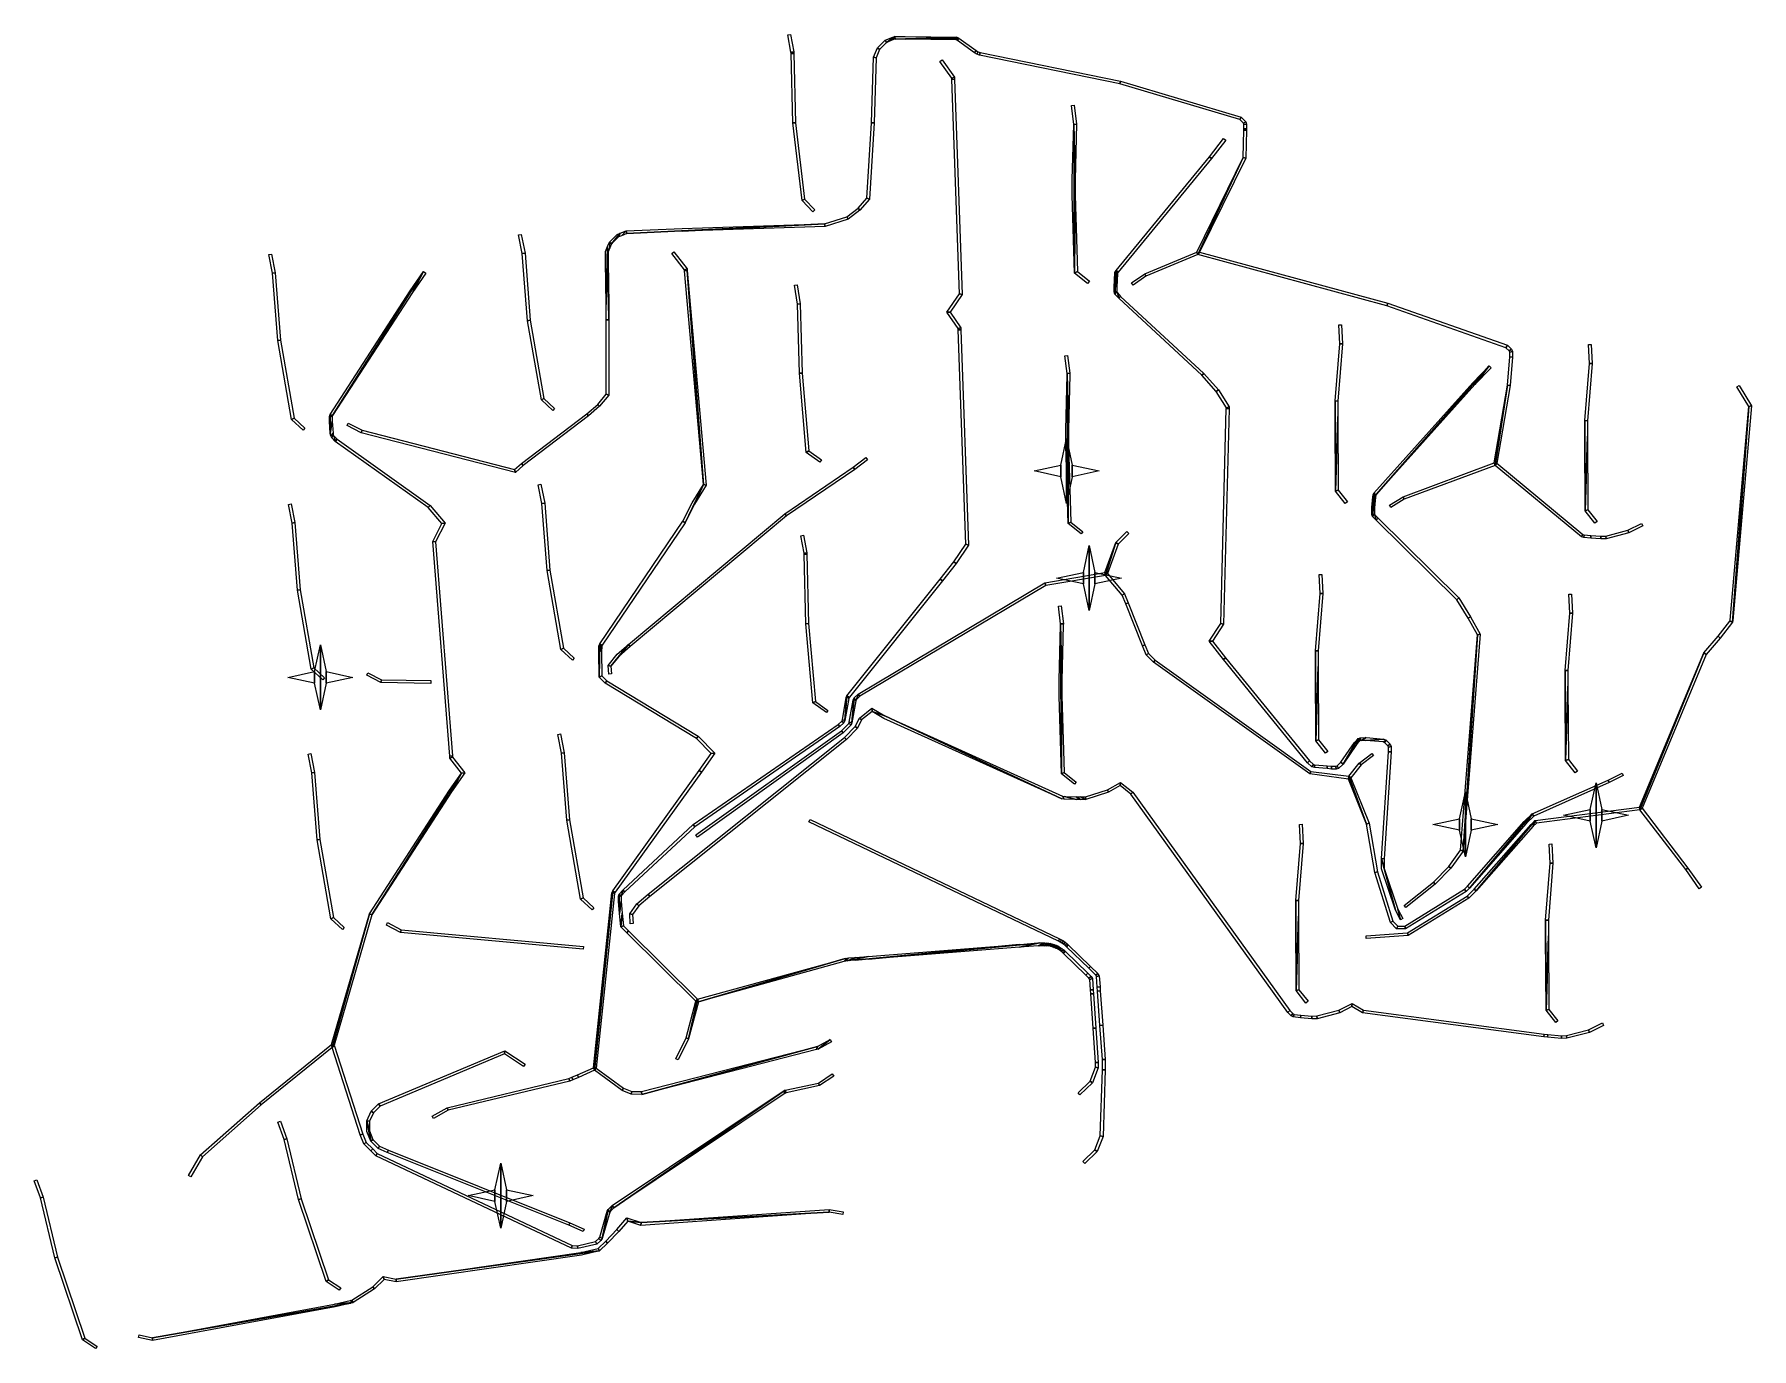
# Model space of a CAD drawing. Extents: x -6.6 to 4.1, y -1.5 to 2.4.
# Drawn here: x -0.94 to 4.053, y -1.503 to 2.318 of the extents above; entities that cross this region are included whole.
import ezdxf

# ---------------------------------------------------------------- set-up
doc = ezdxf.new("R2010")
doc.units = 0
doc.layers.add('_0', color=7, linetype='Continuous')

msp = doc.modelspace()

# ---------------------------------------------------------------- linework, layer by layer
at = {"layer": '_0'}
for points in [[(1.2594, 2.2657, 0), (1.2503, 2.3163, 0), (1.258, 2.3177, 0), (1.2673, 2.2665, 0)], [(1.5375, 2.294, 0), (1.5172, 2.2737, 0), (1.5106, 2.2782, 0), (1.533, 2.3006, 0)], [(1.5375, 2.294, 0), (1.533, 2.3006, 0), (1.5553, 2.3099, 0), (1.5616, 2.3117, 0)], [(1.5579, 2.3024, 0), (1.5375, 2.294, 0), (1.5616, 2.3117, 0), (1.5579, 2.3024, 0)], [(1.5627, 2.3038, 0), (1.5579, 2.3024, 0), (1.5616, 2.3117, 0), (1.5627, 2.3038, 0)], [(1.5627, 2.3038, 0), (1.5616, 2.3117, 0), (1.5913, 2.3117, 0), (1.7413, 2.3096, 0)], [(1.5912, 2.3038, 0), (1.5627, 2.3038, 0), (1.7413, 2.3096, 0), (1.7476, 2.3067, 0)], [(1.7395, 2.3017, 0), (1.5912, 2.3038, 0), (1.7476, 2.3067, 0), (1.7395, 2.3017, 0)], [(1.7436, 2.2999, 0), (1.7395, 2.3017, 0), (1.7476, 2.3067, 0), (1.7436, 2.2999, 0)], [(1.7934, 2.2636, 0), (1.7436, 2.2999, 0), (1.7476, 2.3067, 0), (1.7977, 2.2703, 0)], [(1.2595, 2.262, 0), (1.2594, 2.2657, 0), (1.2673, 2.2665, 0), (1.2674, 2.2622, 0)], [(1.2648, 2.0603, 0), (1.2595, 2.262, 0), (1.2674, 2.2622, 0), (1.2727, 2.0609, 0)], [(1.5071, 2.2499, 0), (1.501, 2.0604, 0), (1.4932, 2.0608, 0), (1.4993, 2.2516, 0)], [(1.5172, 2.2737, 0), (1.5071, 2.2499, 0), (1.4993, 2.2516, 0), (1.5106, 2.2782, 0)], [(1.8001, 2.2599, 0), (1.7934, 2.2636, 0), (1.7977, 2.2703, 0), (1.8033, 2.2671, 0)], [(1.8077, 2.2575, 0), (1.8001, 2.2599, 0), (1.8033, 2.2671, 0), (1.8096, 2.2652, 0)], [(2.2159, 2.1735, 0), (1.8077, 2.2575, 0), (1.8096, 2.2652, 0), (2.2178, 2.1812, 0)], [(1.7267, 2.1904, 0), (1.6924, 2.2391, 0), (1.6989, 2.2436, 0), (1.7345, 2.193, 0)], [(1.7268, 2.1869, 0), (1.7267, 2.1904, 0), (1.7345, 2.193, 0), (1.7346, 2.1871, 0)], [(1.749, 1.5635, 0), (1.7268, 2.1869, 0), (1.7346, 2.1871, 0), (1.7569, 1.5612, 0)], [(2.5646, 2.0701, 0), (2.2159, 2.1735, 0), (2.2178, 2.1812, 0), (2.5687, 2.0771, 0)], [(2.0815, 2.0561, 0), (2.0751, 2.1112, 0), (2.083, 2.1121, 0), (2.0894, 2.0565, 0)], [(1.2915, 1.8346, 0), (1.2648, 2.0603, 0), (1.2727, 2.0609, 0), (1.299, 1.8382, 0)], [(1.501, 2.0604, 0), (1.4879, 1.8381, 0), (1.4802, 1.8413, 0), (1.4932, 2.0608, 0)], [(2.0842, 1.6239, 0), (2.0773, 1.8503, 0), (2.0773, 1.8959, 0), (2.0815, 2.0561, 0)], [(2.0815, 2.0561, 0), (2.0894, 2.0565, 0), (2.0852, 1.8958, 0), (2.0815, 2.0561, 0)], [(2.0842, 1.6239, 0), (2.0815, 2.0561, 0), (2.0852, 1.8958, 0), (2.0852, 1.8504, 0)], [(2.575, 2.0596, 0), (2.5646, 2.0701, 0), (2.5687, 2.0771, 0), (2.582, 2.0638, 0)], [(2.5762, 2.0556, 0), (2.575, 2.0596, 0), (2.582, 2.0638, 0), (2.5841, 2.0568, 0)], [(2.5762, 2.0432, 0), (2.5762, 2.0556, 0), (2.5841, 2.0568, 0), (2.5841, 2.0431, 0)], [(2.4763, 1.962, 0), (2.5173, 2.0151, 0), (2.5236, 2.0103, 0), (2.4825, 1.9571, 0)], [(2.5737, 1.9596, 0), (2.5761, 2.0394, 0), (2.584, 2.0391, 0), (2.5815, 1.9577, 0)], [(2.5761, 2.0394, 0), (2.5762, 2.0432, 0), (2.5841, 2.0431, 0), (2.584, 2.0391, 0)], [(2.2044, 1.631, 0), (2.4763, 1.962, 0), (2.4825, 1.9571, 0), (2.211, 1.6266, 0)], [(2.4421, 1.6775, 0), (2.439, 1.6847, 0), (2.5737, 1.9596, 0), (2.4421, 1.6775, 0)], [(2.4421, 1.6775, 0), (2.5737, 1.9596, 0), (2.5815, 1.9577, 0), (2.4475, 1.6842, 0)], [(2.0842, 1.6239, 0), (2.0852, 1.8504, 0), (2.092, 1.6278, 0), (2.0842, 1.6239, 0)], [(1.3288, 1.8074, 0), (1.3231, 1.8019, 0), (1.2915, 1.8346, 0), (1.299, 1.8382, 0)], [(1.4597, 1.8069, 0), (1.4255, 1.7805, 0), (1.4218, 1.7876, 0), (1.4544, 1.8127, 0)], [(1.4879, 1.8381, 0), (1.4597, 1.8069, 0), (1.4544, 1.8127, 0), (1.4802, 1.8413, 0)], [(0.7821, 1.739, 0), (0.7804, 1.7468, 0), (0.9429, 1.7531, 0), (1.3571, 1.767, 0)], [(0.9432, 1.7452, 0), (0.7821, 1.739, 0), (1.3571, 1.767, 0), (0.9432, 1.7452, 0)], [(1.3584, 1.7591, 0), (0.9432, 1.7452, 0), (1.3571, 1.767, 0), (1.3584, 1.7591, 0)], [(1.4255, 1.7805, 0), (1.3584, 1.7591, 0), (1.3571, 1.767, 0), (1.4218, 1.7876, 0)], [(0.4783, 1.6802, 0), (0.4673, 1.7344, 0), (0.475, 1.736, 0), (0.4862, 1.6813, 0)], [(0.7221, 1.5324, 0), (0.7198, 1.6563, 0), (0.72, 1.6866, 0), (0.7258, 1.7005, 0)], [(0.7299, 1.4874, 0), (0.7221, 1.4874, 0), (0.7221, 1.5324, 0), (0.7258, 1.7005, 0)], [(0.7331, 1.6975, 0), (0.7279, 1.685, 0), (0.7258, 1.7005, 0), (0.7313, 1.7133, 0)], [(0.7279, 1.685, 0), (0.7277, 1.6563, 0), (0.7258, 1.7005, 0), (0.7279, 1.685, 0)], [(0.7277, 1.6563, 0), (0.7299, 1.5324, 0), (0.7299, 1.4874, 0), (0.7258, 1.7005, 0)], [(0.7379, 1.7088, 0), (0.7313, 1.7133, 0), (0.7537, 1.7357, 0), (0.7632, 1.7396, 0)], [(0.7379, 1.7088, 0), (0.7331, 1.6975, 0), (0.7313, 1.7133, 0), (0.7379, 1.7088, 0)], [(0.7582, 1.729, 0), (0.7379, 1.7088, 0), (0.7632, 1.7396, 0), (0.7582, 1.729, 0)], [(0.7662, 1.7324, 0), (0.7582, 1.729, 0), (0.7632, 1.7396, 0), (0.7804, 1.7468, 0)], [(0.7821, 1.739, 0), (0.7662, 1.7324, 0), (0.7804, 1.7468, 0), (0.7821, 1.739, 0)], [(-0.2477, 1.6231, 0), (-0.2588, 1.6773, 0), (-0.2511, 1.6788, 0), (-0.2399, 1.6242, 0)], [(0.4937, 1.4853, 0), (0.4783, 1.6802, 0), (0.4862, 1.6813, 0), (0.5015, 1.4863, 0)], [(0.9495, 1.6334, 0), (0.9128, 1.6803, 0), (0.919, 1.6851, 0), (0.9571, 1.6364, 0)], [(2.4421, 1.6775, 0), (2.2916, 1.615, 0), (2.2878, 1.6219, 0), (2.439, 1.6847, 0)], [(2.9922, 1.5289, 0), (2.4421, 1.6775, 0), (2.4475, 1.6842, 0), (2.9946, 1.5364, 0)], [(-0.2324, 1.4281, 0), (-0.2477, 1.6231, 0), (-0.2399, 1.6242, 0), (-0.2246, 1.4291, 0)], [(0.1912, 1.6279, 0), (-0.0733, 1.2097, 0), (-0.0806, 1.2129, 0), (0.152, 1.5721, 0)], [(0.1912, 1.6279, 0), (0.1586, 1.5677, 0), (-0.0733, 1.2097, 0), (0.1912, 1.6279, 0)], [(0.1912, 1.6279, 0), (0.1977, 1.6234, 0), (0.1586, 1.5677, 0), (0.1912, 1.6279, 0)], [(0.9497, 1.63, 0), (0.9495, 1.6334, 0), (0.9571, 1.6364, 0), (0.9576, 1.6307, 0)], [(1.0046, 1.0086), (0.9497, 1.63, 0), (0.9576, 1.6307, 0), (1.0046, 1.0086)], [(1.0046, 1.0086), (0.9576, 1.6307, 0), (1.0127, 1.0067), (1.0046, 1.0086)], [(2.1269, 1.5997, 0), (2.1219, 1.5936, 0), (2.0842, 1.6239, 0), (2.092, 1.6278, 0)], [(2.2014, 1.562, 0), (2.1993, 1.5689, 0), (2.1993, 1.5826, 0), (2.2011, 1.6249, 0)], [(2.2014, 1.562, 0), (2.2011, 1.6249, 0), (2.2044, 1.631, 0), (2.2014, 1.562, 0)], [(2.2014, 1.562, 0), (2.2044, 1.631, 0), (2.2072, 1.5825, 0), (2.2072, 1.5701, 0)], [(2.2044, 1.631, 0), (2.2089, 1.6227, 0), (2.2072, 1.5825, 0), (2.2044, 1.631, 0)], [(2.2044, 1.631, 0), (2.211, 1.6266, 0), (2.2089, 1.6227, 0), (2.2044, 1.631, 0)], [(2.2916, 1.615, 0), (2.2541, 1.589, 0), (2.2496, 1.5955, 0), (2.2878, 1.6219, 0)], [(1.2786, 1.5337, 0), (1.2694, 1.5883, 0), (1.2771, 1.5896, 0), (1.2865, 1.5344, 0)], [(1.7122, 1.51, 0), (1.749, 1.5635, 0), (1.7569, 1.5612, 0), (1.7218, 1.5101, 0)], [(2.2123, 1.5504, 0), (2.2014, 1.562, 0), (2.2072, 1.5701, 0), (2.2084, 1.5661, 0)], [(2.2123, 1.5504, 0), (2.2084, 1.5661, 0), (2.2179, 1.556, 0), (2.2123, 1.5504, 0)], [(2.4539, 1.3266, 0), (2.2123, 1.5504, 0), (2.2179, 1.556, 0), (2.4595, 1.3321, 0)], [(1.2839, 1.3323, 0), (1.2786, 1.5337, 0), (1.2865, 1.5344, 0), (1.2917, 1.3327, 0)], [(1.7122, 1.51, 0), (1.7218, 1.5101, 0), (1.7535, 1.4649, 0), (1.7457, 1.4623, 0)], [(3.3381, 1.4068, 0), (2.9922, 1.5289, 0), (2.9946, 1.5364, 0), (3.3424, 1.4137, 0)], [(0.5336, 1.2553, 0), (0.4937, 1.4853, 0), (0.5015, 1.4863, 0), (0.5409, 1.2592, 0)], [(0.7299, 1.4874, 0), (0.7295, 1.2692, 0), (0.7216, 1.272, 0), (0.7221, 1.4874, 0)], [(1.7535, 1.4649, 0), (1.7537, 1.459, 0), (1.7458, 1.4588, 0), (1.7457, 1.4623, 0)], [(1.7537, 1.459, 0), (1.776, 0.8331), (1.768, 0.8355), (1.7458, 1.4588, 0)], [(2.8548, 1.4179, 0), (2.8523, 1.4732, 0), (2.8601, 1.4735, 0), (2.8626, 1.4178, 0)], [(-0.1925, 1.1981), (-0.2324, 1.4281, 0), (-0.2246, 1.4291, 0), (-0.1852, 1.2021)], [(2.8417, 1.252, 0), (2.8548, 1.4179, 0), (2.8626, 1.4178, 0), (2.8496, 1.2517, 0)], [(3.3476, 1.3976, 0), (3.3381, 1.4068, 0), (3.3424, 1.4137, 0), (3.3543, 1.4021, 0)], [(3.3492, 1.3938, 0), (3.3476, 1.3976, 0), (3.3543, 1.4021, 0), (3.357, 1.3953, 0)], [(3.5809, 1.3608, 0), (3.5784, 1.416, 0), (3.5862, 1.4164, 0), (3.5887, 1.3606, 0)], [(2.0625, 1.3319, 0), (2.056, 1.383, 0), (2.0638, 1.384, 0), (2.0704, 1.3323, 0)], [(2.9545, 0.9843), (3.2415, 1.3049, 0), (3.2891, 1.354, 0), (2.9611, 0.9799)], [(3.2891, 1.354, 0), (3.2473, 1.2995, 0), (2.9611, 0.9799), (3.2891, 1.354, 0)], [(3.2891, 1.354, 0), (3.2947, 1.3485, 0), (3.2473, 1.2995, 0), (3.2891, 1.354, 0)], [(3.3429, 1.2977, 0), (3.3494, 1.3797, 0), (3.3573, 1.3795, 0), (3.3508, 1.2967, 0)], [(3.3494, 1.3797, 0), (3.3492, 1.3938, 0), (3.357, 1.3953, 0), (3.3573, 1.3795, 0)], [(3.5678, 1.1948), (3.5809, 1.3608, 0), (3.5887, 1.3606, 0), (3.5757, 1.1945)], [(1.3039, 1.1023), (1.2839, 1.3323, 0), (1.2917, 1.3327, 0), (1.3114, 1.1066)], [(2.0651, 0.8958), (2.0582, 1.1222), (2.0582, 1.1678), (2.0624, 1.3283, 0)], [(2.0651, 0.8958), (2.0624, 1.3283, 0), (2.0625, 1.3319, 0), (2.0651, 0.8958)], [(2.0625, 1.3319, 0), (2.0704, 1.3323, 0), (2.0703, 1.3281, 0), (2.0661, 1.1677)], [(2.0651, 0.8958), (2.0625, 1.3319, 0), (2.0661, 1.1677), (2.0661, 1.1223)], [(2.5021, 1.2838, 0), (2.4958, 1.2791, 0), (2.4539, 1.3266, 0), (2.4595, 1.3321, 0)], [(0.5722, 1.2301, 0), (0.5669, 1.2244, 0), (0.5336, 1.2553, 0), (0.5409, 1.2592, 0)], [(0.7295, 1.2692, 0), (0.703, 1.2365, 0), (0.6974, 1.242, 0), (0.7216, 1.272, 0)], [(2.5021, 1.2838, 0), (2.5331, 1.2345, 0), (2.5252, 1.2323, 0), (2.4958, 1.2791, 0)], [(2.8428, 0.9897), (2.8417, 1.2063), (2.8417, 1.252, 0), (2.8428, 0.9897)], [(2.8428, 0.9897), (2.8417, 1.252, 0), (2.8496, 1.2517, 0), (2.8496, 1.2063)], [(3.304, 1.072), (3.3429, 1.2977, 0), (3.3067, 1.0646), (3.304, 1.072)], [(3.3429, 1.2977, 0), (3.3508, 1.2967, 0), (3.3117, 1.0707), (3.3067, 1.0646)], [(4.0444, 1.2362, 0), (4.0098, 1.2926, 0), (4.0166, 1.2967, 0), (4.0525, 1.2381, 0)], [(-0.1539, 1.173), (-0.1592, 1.1672), (-0.1925, 1.1981), (-0.1852, 1.2021)], [(-0.0799, 1.157), (-0.0823, 1.1926), (-0.0823, 1.2063), (-0.0806, 1.2129, 0)], [(-0.0733, 1.2097, 0), (-0.0745, 1.2053), (-0.0806, 1.2129, 0), (-0.0733, 1.2097, 0)], [(-0.0745, 1.2053), (-0.0745, 1.1929), (-0.0799, 1.157), (-0.0806, 1.2129, 0)], [(0.6707, 1.2087), (0.4805, 1.064), (0.4755, 1.0701), (0.6657, 1.2148, 0)], [(0.703, 1.2365, 0), (0.6707, 1.2087), (0.6657, 1.2148, 0), (0.6974, 1.242, 0)], [(2.533, 1.2293, 0), (2.5166, 0.6025), (2.5088, 0.605), (2.5251, 1.2296, 0)], [(2.5331, 1.2345, 0), (2.533, 1.2293, 0), (2.5251, 1.2296, 0), (2.5252, 1.2323, 0)], [(2.8428, 0.9897), (2.8496, 1.2063), (2.8506, 0.9925), (2.8428, 0.9897)], [(3.9893, 0.6114), (3.9896, 0.6148), (4.0444, 1.2362, 0), (3.9969, 0.6084)], [(4.0444, 1.2362, 0), (3.9974, 0.6141), (3.9969, 0.6084), (4.0444, 1.2362, 0)], [(4.0444, 1.2362, 0), (4.0525, 1.2381, 0), (3.9974, 0.6141), (4.0444, 1.2362, 0)], [(-0.0745, 1.1929), (-0.072, 1.1578), (-0.0789, 1.1503), (-0.0799, 1.157)], [(-0.072, 1.1578), (-0.0714, 1.1529), (-0.0754, 1.1443), (-0.0789, 1.1503)], [(-0.0714, 1.1529), (-0.0691, 1.1492), (-0.0656, 1.1345), (-0.0754, 1.1443)], [(-0.0691, 1.1492), (-0.0605, 1.1405), (-0.0656, 1.1345), (-0.0691, 1.1492)], [(0.0095, 1.1594), (-0.0312, 1.1804), (-0.0276, 1.1874), (0.0123, 1.1668)], [(0.4581, 1.044), (0.0095, 1.1594), (0.0123, 1.1668), (0.456, 1.0527)], [(3.5689, 0.9326), (3.5678, 1.1492), (3.5678, 1.1948), (3.5689, 0.9326)], [(3.5689, 0.9326), (3.5678, 1.1948), (3.5757, 1.1945), (3.5757, 1.1492)], [(3.5689, 0.9326), (3.5757, 1.1492), (3.5767, 0.9353), (3.5689, 0.9326)], [(-0.0605, 1.1405), (0.2099, 0.948), (0.2045, 0.9421), (-0.0656, 1.1345)], [(1.3478, 1.0803), (1.3432, 1.0739), (1.3039, 1.1023), (1.3114, 1.1066)], [(2.0605, 1.1429), (2.0605, 0.9539), (2.0438, 1.0317), (2.0438, 1.0651)], [(2.0605, 1.1429), (2.0772, 1.0651), (2.0772, 1.0317), (2.0605, 0.9539)], [(2.0651, 0.8958), (2.0661, 1.1223), (2.0729, 0.8997), (2.0651, 0.8958)], [(0.4805, 1.064), (0.4581, 1.044), (0.456, 1.0527), (0.4755, 1.0701)], [(1.242, 0.9242), (1.4404, 1.0591), (1.4451, 1.0527), (1.2467, 0.9179)], [(1.4404, 1.0591), (1.4768, 1.0873), (1.4816, 1.081), (1.4451, 1.0527)], [(2.0438, 1.0317), (1.966, 1.0484), (2.0438, 1.0651), (2.0438, 1.0317)], [(2.0772, 1.0651), (2.155, 1.0484), (2.0772, 1.0317), (2.0772, 1.0651)], [(3.304, 1.072), (3.3067, 1.0646), (3.0424, 0.9662), (3.0389, 0.9733)], [(3.3117, 1.0707), (3.5613, 0.8641), (3.5576, 0.8569), (3.3067, 1.0646)], [(0.5355, 0.9541), (0.5244, 1.0083), (0.5321, 1.0099), (0.5433, 0.9552)], [(0.9447, 0.902), (0.972, 0.9554), (1.0046, 1.0086), (0.9515, 0.8979)], [(1.0046, 1.0086), (0.9789, 0.9516), (0.9515, 0.8979), (1.0046, 1.0086)], [(1.0046, 1.0086), (1.0127, 1.0067), (0.9789, 0.9516), (1.0046, 1.0086)], [(-0.1906, 0.897), (-0.2017, 0.9512), (-0.194, 0.9527), (-0.1828, 0.8981)], [(0.5509, 0.7592), (0.5355, 0.9541), (0.5433, 0.9552), (0.5587, 0.7602)], [(2.877, 0.9587), (2.8708, 0.9538), (2.8428, 0.9897), (2.8506, 0.9925)], [(2.9505, 0.9161), (2.9483, 0.922), (2.9485, 0.9418), (2.9512, 0.9734)], [(2.9505, 0.9161), (2.9512, 0.9734), (2.9519, 0.9789), (2.9562, 0.9234)], [(2.9519, 0.9789), (2.9545, 0.9843), (2.9563, 0.9414), (2.9562, 0.9234)], [(2.9545, 0.9843), (2.9591, 0.9726), (2.9563, 0.9414), (2.9545, 0.9843)], [(2.9545, 0.9843), (2.9596, 0.9767), (2.9591, 0.9726), (2.9545, 0.9843)], [(2.9545, 0.9843), (2.9611, 0.9799), (2.9596, 0.9767), (2.9545, 0.9843)], [(3.0424, 0.9662), (3.0036, 0.9423), (2.9994, 0.949), (3.0389, 0.9733)], [(0.2099, 0.948), (0.254, 0.8969), (0.2446, 0.8958), (0.2045, 0.9421)], [(0.7038, 0.5459), (0.9447, 0.902), (0.9515, 0.8979), (0.7107, 0.5422)], [(0.7868, 0.5437), (1.242, 0.9242), (1.2467, 0.9179), (0.7919, 0.5377)], [(2.1078, 0.8716), (2.1029, 0.8655), (2.0651, 0.8958), (2.0729, 0.8997)], [(2.9608, 0.9054), (2.9505, 0.9161), (2.9562, 0.9234), (2.9573, 0.9204)], [(2.9608, 0.9054), (2.9573, 0.9204), (2.9664, 0.911), (2.9608, 0.9054)], [(3.1953, 0.6742), (2.9608, 0.9054), (2.9664, 0.911), (3.2015, 0.6792)], [(3.6031, 0.9015), (3.5969, 0.8967), (3.5689, 0.9326), (3.5767, 0.9353)], [(-0.1752, 0.702), (-0.1906, 0.897), (-0.1828, 0.8981), (-0.1674, 0.703)], [(0.254, 0.8969), (0.2261, 0.842), (0.218, 0.8436), (0.2446, 0.8958)], [(1.2976, 0.8095), (1.2884, 0.8601), (1.2961, 0.8615), (1.3054, 0.8103)], [(2.236, 0.8719), (2.2416, 0.8664), (2.211, 0.8358), (2.2042, 0.8402)], [(3.5613, 0.8641), (3.5657, 0.8629), (3.5643, 0.8552), (3.5576, 0.8569)], [(3.5657, 0.8629), (3.5852, 0.8612), (3.5845, 0.8534), (3.5643, 0.8552)], [(3.5852, 0.8612), (3.6142, 0.8587), (3.6139, 0.8508), (3.5845, 0.8534)], [(3.6142, 0.8587), (3.6284, 0.8589), (3.6295, 0.851), (3.6139, 0.8508)], [(3.6284, 0.8589), (3.6924, 0.8758), (3.6952, 0.8684), (3.6295, 0.851)], [(3.6924, 0.8758), (3.7327, 0.8958), (3.7362, 0.8888), (3.6952, 0.8684)], [(0.2261, 0.842), (0.275, 0.2198), (0.2672, 0.2192), (0.218, 0.8436)], [(1.2977, 0.8059), (1.2976, 0.8095), (1.3054, 0.8103), (1.3055, 0.8061)], [(1.3029, 0.6042), (1.2977, 0.8059), (1.3055, 0.8061), (1.3108, 0.6046)], [(1.776, 0.8331), (1.7392, 0.7796), (1.7329, 0.7843), (1.768, 0.8355)], [(2.1263, 0.8313), (2.1263, 0.6424), (2.1096, 0.7201), (2.1096, 0.7536)], [(2.1263, 0.8313), (2.143, 0.7536), (2.143, 0.7201), (2.1263, 0.6424)], [(2.1735, 0.7449), (2.1722, 0.7527), (2.2042, 0.8402), (2.1735, 0.7449)], [(2.211, 0.8358), (2.1796, 0.75), (2.1735, 0.7449), (2.2042, 0.8402)], [(0.5907, 0.5292), (0.5509, 0.7592), (0.5587, 0.7602), (0.598, 0.5331)], [(1.7392, 0.7796), (1.6995, 0.7289), (1.6933, 0.7338), (1.7329, 0.7843)], [(2.1735, 0.7449), (2.0003, 0.7153), (1.9975, 0.7228), (2.1722, 0.7527)], [(2.1096, 0.7201), (2.0318, 0.7369), (2.1096, 0.7536), (2.1096, 0.7201)], [(2.143, 0.7536), (2.2208, 0.7369), (2.143, 0.7201), (2.143, 0.7536)], [(2.1796, 0.75), (2.2291, 0.691), (2.2223, 0.6869), (2.1735, 0.7449)], [(-0.1354, 0.472), (-0.1752, 0.702), (-0.1674, 0.703), (-0.1281, 0.476)], [(1.6995, 0.7289), (1.4292, 0.3909), (1.4222, 0.3947), (1.6933, 0.7338)], [(2.0003, 0.7153), (1.4596, 0.3934), (1.4548, 0.3997), (1.9975, 0.7228)], [(2.7976, 0.6918), (2.7951, 0.747), (2.803, 0.7474), (2.8055, 0.6917)], [(2.0434, 0.6039), (2.037, 0.6549), (2.0448, 0.6559), (2.0513, 0.6042)], [(2.2291, 0.691), (2.2399, 0.6651), (2.2326, 0.6622), (2.2223, 0.6869)], [(2.2399, 0.6651), (2.2887, 0.5427), (2.2814, 0.5397), (2.2326, 0.6622)], [(2.7845, 0.5259), (2.7976, 0.6918), (2.8055, 0.6917), (2.7924, 0.5256)], [(3.2286, 0.6204), (3.1953, 0.6742), (3.2015, 0.6792), (3.2354, 0.6243)], [(3.5237, 0.6347), (3.5212, 0.6899), (3.5291, 0.6903), (3.5316, 0.6345)], [(1.3229, 0.3742), (1.3029, 0.6042), (1.3108, 0.6046), (1.3305, 0.3785)], [(2.0461, 0.1677), (2.0392, 0.3941), (2.0392, 0.4397), (2.0434, 0.6002)], [(2.0434, 0.6039), (2.0513, 0.6042), (2.0512, 0.6), (2.047, 0.4396)], [(2.0461, 0.1677), (2.0434, 0.6039), (2.047, 0.4396), (2.047, 0.3942)], [(2.0461, 0.1677), (2.0434, 0.6002), (2.0434, 0.6039), (2.0461, 0.1677)], [(2.5166, 0.6025), (2.4847, 0.5536), (2.4751, 0.5532), (2.5088, 0.605)], [(3.2556, 0.5719), (3.2286, 0.6204), (3.2354, 0.6243), (3.2636, 0.5736)], [(3.5106, 0.4687), (3.5237, 0.6347), (3.5316, 0.6345), (3.5185, 0.4684)], [(3.9551, 0.5677), (3.9893, 0.6114), (3.9969, 0.6084), (3.9612, 0.5627)], [(2.4847, 0.5536), (2.5226, 0.5053), (2.5165, 0.5004), (2.4751, 0.5532)], [(3.2063, -0.0537), (3.2556, 0.5719), (3.214, -0.0566), (3.2063, -0.0537)], [(3.2556, 0.5719), (3.2636, 0.5736), (3.214, -0.0566), (3.2556, 0.5719)], [(3.9551, 0.5677), (3.9612, 0.5627), (3.9203, 0.5152), (3.9135, 0.5194)], [(-0.1089, 0.5429), (-0.1089, 0.3539), (-0.1256, 0.4317), (-0.1256, 0.4651)], [(-0.1089, 0.5429), (-0.0922, 0.4651), (-0.0922, 0.4317), (-0.1089, 0.3539)], [(0.6294, 0.504), (0.624, 0.4983), (0.5907, 0.5292), (0.598, 0.5331)], [(0.702, 0.4491), (0.7009, 0.5238), (0.7012, 0.5396), (0.7038, 0.5459)], [(0.702, 0.4491), (0.7038, 0.5459), (0.7088, 0.5238), (0.7098, 0.4524)], [(0.7038, 0.5459), (0.709, 0.538), (0.7088, 0.5238), (0.7038, 0.5459)], [(0.7038, 0.5459), (0.7107, 0.5422), (0.709, 0.538), (0.7038, 0.5459)], [(0.7545, 0.5159), (0.7868, 0.5437), (0.736, 0.4804), (0.7279, 0.4829)], [(0.7868, 0.5437), (0.7602, 0.5104), (0.736, 0.4804), (0.7868, 0.5437)], [(0.7868, 0.5437), (0.7919, 0.5377), (0.7602, 0.5104), (0.7868, 0.5437)], [(2.2887, 0.5427), (2.2989, 0.5181), (2.2922, 0.5137), (2.2814, 0.5397)], [(2.2989, 0.5181), (2.3186, 0.4984), (2.3135, 0.4924), (2.2922, 0.5137)], [(2.5226, 0.5053), (2.7667, 0.2057), (2.761, 0.2003), (2.5165, 0.5004)], [(2.7856, 0.2636), (2.7845, 0.4802), (2.7845, 0.5259), (2.7856, 0.2636)], [(2.7856, 0.2636), (2.7845, 0.5259), (2.7924, 0.5256), (2.7924, 0.4802)], [(3.7278, 0.0635), (3.7268, 0.0713), (3.9135, 0.5194), (3.7278, 0.0635)], [(3.9203, 0.5152), (3.7341, 0.0683), (3.7278, 0.0635), (3.9135, 0.5194)], [(-0.1256, 0.4317), (-0.2034, 0.4484), (-0.1256, 0.4651), (-0.1256, 0.4317)], [(-0.0967, 0.4469), (-0.1021, 0.4411), (-0.1354, 0.472), (-0.1281, 0.476)], [(-0.0922, 0.4651), (-0.0144, 0.4484), (-0.0922, 0.4317), (-0.0922, 0.4651)], [(0.0259, 0.4544), (0.0296, 0.4613), (0.0687, 0.4409), (0.0668, 0.433)], [(0.7196, 0.4315), (0.702, 0.4491), (0.7098, 0.4524), (0.7245, 0.4378)], [(0.736, 0.4804), (0.7377, 0.4586), (0.7299, 0.458), (0.7279, 0.4829)], [(2.3186, 0.4984), (2.7713, 0.1749), (2.7683, 0.1674), (2.3135, 0.4924)], [(2.7856, 0.2636), (2.7924, 0.4802), (2.7935, 0.2664), (2.7856, 0.2636)], [(3.5117, 0.2065), (3.5106, 0.4231), (3.5106, 0.4687), (3.5117, 0.2065)], [(3.5117, 0.2065), (3.5106, 0.4687), (3.5185, 0.4684), (3.5185, 0.4231)], [(0.0687, 0.4409), (0.2127, 0.4388), (0.2126, 0.4309), (0.0668, 0.433)], [(0.9851, 0.2708), (0.7196, 0.4315), (0.7245, 0.4378), (0.99, 0.277)], [(1.4496, 0.3839), (1.4478, 0.3799), (1.4432, 0.3886), (1.4548, 0.3997)], [(1.4596, 0.3934), (1.4496, 0.3839), (1.4548, 0.3997), (1.4596, 0.3934)], [(3.5117, 0.2065), (3.5185, 0.4231), (3.5196, 0.2092), (3.5117, 0.2065)], [(1.3668, 0.3522), (1.3622, 0.3458), (1.3229, 0.3742), (1.3305, 0.3785)], [(1.4163, 0.3226), (1.4088, 0.325), (1.4203, 0.3893), (1.4222, 0.3947)], [(1.4279, 0.3873), (1.4163, 0.3226), (1.4222, 0.3947), (1.4279, 0.3873)], [(1.4292, 0.3909), (1.4279, 0.3873), (1.4222, 0.3947), (1.4292, 0.3909)], [(1.4364, 0.3166), (1.4288, 0.3185), (1.4402, 0.3823), (1.4432, 0.3886)], [(1.4478, 0.3799), (1.4364, 0.3166), (1.4432, 0.3886), (1.4478, 0.3799)], [(1.4955, 0.3489), (1.4645, 0.3248), (1.4582, 0.3299), (1.4949, 0.3584)], [(1.4955, 0.3489), (1.4949, 0.3584), (1.5327, 0.3362), (1.4955, 0.3489)], [(2.0461, 0.1677), (2.047, 0.3942), (2.0538, 0.1716), (2.0461, 0.1677)], [(1.4018, 0.3053), (0.9797, 0.014), (0.9748, 0.0202), (1.3968, 0.3114)], [(1.4134, 0.3163), (1.4018, 0.3053), (1.3968, 0.3114), (1.4069, 0.321)], [(1.4343, 0.3101), (1.4116, 0.2868), (1.4065, 0.2928), (1.4274, 0.3142)], [(1.4163, 0.3226), (1.4134, 0.3163), (1.4069, 0.321), (1.4088, 0.325)], [(1.453, 0.3009), (1.4207, 0.2679), (1.4154, 0.2738), (1.4465, 0.3054)], [(1.4364, 0.3166), (1.4343, 0.3101), (1.4274, 0.3142), (1.4288, 0.3185)], [(1.4645, 0.3248), (1.453, 0.3009), (1.4465, 0.3054), (1.4582, 0.3299)], [(2.0472, 0.0951), (1.5291, 0.3292), (1.4955, 0.3489), (1.5327, 0.3362)], [(2.0537, 0.0945), (2.0472, 0.0951), (1.5327, 0.3362), (2.0492, 0.1028)], [(0.5926, 0.228), (0.5816, 0.2822), (0.5893, 0.2838), (0.6004, 0.2291)], [(1.4207, 0.2679), (0.849, -0.1884), (0.844, -0.1823), (1.4154, 0.2738)], [(1.4116, 0.2868), (0.9878, -0.0159), (0.9832, -0.0095), (1.4065, 0.2928)], [(1.0275, 0.227), (0.9851, 0.2708), (0.99, 0.277), (1.0377, 0.2278)], [(2.8199, 0.2326), (2.8137, 0.2277), (2.7856, 0.2636), (2.7935, 0.2664)], [(2.8584, 0.2014), (2.8976, 0.2585), (2.9088, 0.2701), (2.8645, 0.1963)], [(2.9088, 0.2701), (2.9156, 0.2727), (2.9037, 0.2535), (2.8645, 0.1963)], [(2.9156, 0.2727), (2.9133, 0.2634), (2.9037, 0.2535), (2.9156, 0.2727)], [(2.9156, 0.2727), (2.9315, 0.273), (2.9171, 0.2649), (2.9133, 0.2634)], [(2.9315, 0.273), (2.9833, 0.2684), (2.9312, 0.2651), (2.9171, 0.2649)], [(2.9833, 0.2684), (2.9898, 0.2656), (2.9813, 0.2607), (2.9312, 0.2651)], [(2.9898, 0.2656), (2.9853, 0.2589), (2.9813, 0.2607), (2.9898, 0.2656)], [(2.9898, 0.2656), (3.0016, 0.2541), (2.9949, 0.2496), (2.9853, 0.2589)], [(3.0016, 0.2541), (3.0042, 0.2473), (2.9964, 0.2458), (2.9949, 0.2496)], [(-0.1335, 0.1709), (-0.1445, 0.2251), (-0.1368, 0.2266), (-0.1256, 0.172)], [(0.275, 0.2198), (0.2753, 0.2164), (0.2676, 0.2134), (0.2672, 0.2192)], [(0.2753, 0.2164), (0.3114, 0.1704), (0.3016, 0.1701), (0.2676, 0.2134)], [(0.608, 0.0331), (0.5926, 0.228), (0.6004, 0.2291), (0.6158, 0.0341)], [(0.9925, 0.1771), (1.0275, 0.227), (1.0377, 0.2278), (0.9989, 0.1726)], [(2.7667, 0.2057), (2.7782, 0.1951), (2.7742, 0.188), (2.761, 0.2003)], [(2.8474, 0.1907), (2.8584, 0.2014), (2.8645, 0.1963), (2.8513, 0.1836)], [(2.9115, 0.1993), (2.9485, 0.2271), (2.9532, 0.2208), (2.917, 0.1936)], [(3.0045, 0.2315), (2.9843, -0.079), (2.9764, -0.0787), (2.9966, 0.2317)], [(3.0042, 0.2473), (3.0045, 0.2315), (2.9966, 0.2317), (2.9964, 0.2458)], [(3.546, 0.1754), (3.5398, 0.1706), (3.5117, 0.2065), (3.5196, 0.2092)], [(-0.1181, -0.0241), (-0.1335, 0.1709), (-0.1256, 0.172), (-0.1103, -0.0231)], [(0.041, -0.2425), (0.0337, -0.2392), (0.2663, 0.1199), (0.3016, 0.1701)], [(0.2728, 0.1155), (0.041, -0.2425), (0.3016, 0.1701), (0.2728, 0.1155)], [(0.3114, 0.1704), (0.2728, 0.1155), (0.3016, 0.1701), (0.3114, 0.1704)], [(0.7412, -0.172), (0.9925, 0.1771), (0.9989, 0.1726), (0.7482, -0.1758)], [(2.0887, 0.1436), (2.0838, 0.1374), (2.0461, 0.1677), (2.0538, 0.1716)], [(2.7713, 0.1749), (2.8811, 0.1606), (2.88, 0.1528), (2.7683, 0.1674)], [(2.7782, 0.1951), (2.7824, 0.194), (2.7811, 0.1862), (2.7742, 0.188)], [(2.7824, 0.194), (2.8188, 0.1908), (2.8181, 0.183), (2.7811, 0.1862)], [(2.8188, 0.1908), (2.8309, 0.1898), (2.8306, 0.1819), (2.8181, 0.183)], [(2.8309, 0.1898), (2.8433, 0.1898), (2.8443, 0.1819), (2.8306, 0.1819)], [(2.8433, 0.1898), (2.8474, 0.1907), (2.8513, 0.1836), (2.8443, 0.1819)], [(2.8811, 0.1606), (2.9328, 0.0219), (2.88, 0.1528), (2.8811, 0.1606)], [(2.8811, 0.1606), (2.9115, 0.1993), (2.917, 0.1936), (2.8873, 0.1558)], [(2.8811, 0.1606), (2.8873, 0.1558), (2.9404, 0.024), (2.9328, 0.0219)], [(3.635, 0.1496), (3.6756, 0.1697), (3.6791, 0.1627), (3.6384, 0.1424)], [(2.0886, 0.0933), (2.0537, 0.0945), (2.0492, 0.1028), (2.0543, 0.1023)], [(2.1012, 0.0928), (2.0886, 0.0933), (2.0543, 0.1023), (2.0889, 0.1011)], [(2.1168, 0.0931), (2.1012, 0.0928), (2.0889, 0.1011), (2.1012, 0.1007)], [(2.1168, 0.0931), (2.1012, 0.1007), (2.1155, 0.101), (2.1168, 0.0931)], [(2.1825, 0.1143), (2.1168, 0.0931), (2.1155, 0.101), (2.1793, 0.1216)], [(2.2174, 0.143), (2.2166, 0.1335), (2.1825, 0.1143), (2.1793, 0.1216)], [(2.2174, 0.143), (2.2532, 0.1142), (2.2474, 0.1087), (2.2166, 0.1335)], [(2.2532, 0.1142), (2.7097, -0.5205, 0), (2.7037, -0.5257, 0), (2.2474, 0.1087)], [(3.2201, 0.1152), (3.2201, -0.0737), (3.2034, 0.004), (3.2034, 0.0375)], [(3.2201, 0.1152), (3.2368, 0.0375), (3.2368, 0.004), (3.2201, -0.0737)], [(3.4144, 0.0512), (3.635, 0.1496), (3.6384, 0.1424), (3.4189, 0.0446)], [(3.6, 0.1419), (3.6, -0.047), (3.5833, 0.0307), (3.5833, 0.0642)], [(3.6, 0.1419), (3.6167, 0.0642), (3.6167, 0.0307), (3.6, -0.047)], [(3.2262, -0.1591), (3.3914, 0.029), (3.4144, 0.0512), (3.232, -0.1645)], [(3.4144, 0.0512), (3.3971, 0.0235), (3.232, -0.1645), (3.4144, 0.0512)], [(3.4144, 0.0512), (3.4189, 0.0446), (3.3971, 0.0235), (3.4144, 0.0512)], [(3.7278, 0.0635), (3.4266, 0.0245), (3.4231, 0.032), (3.7268, 0.0713)], [(3.5833, 0.0307), (3.5055, 0.0474), (3.5833, 0.0642), (3.5833, 0.0307)], [(3.6167, 0.0642), (3.6945, 0.0474), (3.6167, 0.0307), (3.6167, 0.0642)], [(3.7341, 0.0683), (3.8672, -0.106), (3.8609, -0.1107), (3.7278, 0.0635)], [(0.6479, -0.1969), (0.608, 0.0331), (0.6158, 0.0341), (0.6552, -0.1929)], [(0.9797, 0.014), (0.7764, -0.1756), (0.7708, -0.1701), (0.9748, 0.0202)], [(2.0368, -0.319), (1.3116, 0.0279), (1.315, 0.035), (2.0403, -0.3119)], [(2.7405, -0.0343), (2.738, 0.0209), (2.7458, 0.0213), (2.7483, -0.0344)], [(2.9404, 0.024), (2.9645, -0.1167), (2.9568, -0.1186), (2.9328, 0.0219)], [(3.2034, 0.004), (3.1256, 0.0207), (3.2034, 0.0375), (3.2034, 0.004)], [(3.2368, 0.0375), (3.3146, 0.0207), (3.2368, 0.004), (3.2368, 0.0375)], [(3.2517, -0.1726), (3.2459, -0.1672), (3.4111, 0.0208), (3.4231, 0.032)], [(3.4168, 0.0153), (3.2517, -0.1726), (3.4231, 0.032), (3.4168, 0.0153)], [(3.4266, 0.0245), (3.4168, 0.0153), (3.4231, 0.032), (3.4266, 0.0245)], [(-0.0782, -0.2541), (-0.1181, -0.0241), (-0.1103, -0.0231), (-0.0709, -0.2501)], [(2.7274, -0.2002), (2.7405, -0.0343), (2.7483, -0.0344), (2.7353, -0.2005)], [(3.4666, -0.0914), (3.4641, -0.0362), (3.4719, -0.0358), (3.4744, -0.0916)], [(2.9843, -0.079), (2.9843, -0.1072), (2.9764, -0.0787), (2.9843, -0.079)], [(2.9843, -0.1072), (3.0166, -0.2285), (2.9764, -0.0787), (2.9843, -0.1072)], [(3.0166, -0.2285), (2.9764, -0.1085), (2.9764, -0.0787), (3.0166, -0.2285)], [(3.1718, -0.1012), (3.2063, -0.0537), (3.214, -0.0566), (3.1779, -0.1063)], [(3.4535, -0.2574), (3.4666, -0.0914), (3.4744, -0.0916), (3.4614, -0.2577)], [(2.9645, -0.1167), (3.0093, -0.2603), (3.0023, -0.2645), (2.9568, -0.1186)], [(2.9843, -0.1072), (3.0239, -0.2253), (3.0318, -0.2563), (3.0166, -0.2285)], [(3.0472, -0.221), (3.0423, -0.2149), (3.1272, -0.1473), (3.1325, -0.1532)], [(3.1272, -0.1473), (3.1718, -0.1012), (3.1779, -0.1063), (3.1325, -0.1532)], [(3.8672, -0.106), (3.9065, -0.1619), (3.9, -0.1664), (3.8609, -0.1107)], [(0.6865, -0.2221), (0.6812, -0.2278), (0.6479, -0.1969), (0.6552, -0.1929)], [(0.6884, -0.694, 0), (0.6852, -0.6868, 0), (0.7387, -0.1782), (0.7412, -0.172)], [(0.6884, -0.694, 0), (0.7412, -0.172), (0.7464, -0.1801), (0.693, -0.6876, 0)], [(0.7412, -0.172), (0.7482, -0.1758), (0.7464, -0.1801), (0.7412, -0.172)], [(0.7605, -0.238), (0.758, -0.2024), (0.7582, -0.1877), (0.7599, -0.1817)], [(0.7669, -0.1857), (0.766, -0.1889), (0.7599, -0.1817), (0.7708, -0.1701)], [(0.766, -0.1889), (0.7659, -0.2022), (0.7605, -0.238), (0.7599, -0.1817)], [(0.7764, -0.1756), (0.7669, -0.1857), (0.7708, -0.1701), (0.7764, -0.1756)], [(0.849, -0.1884), (0.8174, -0.2156), (0.8116, -0.2102), (0.844, -0.1823)], [(3.0437, -0.2746), (3.2174, -0.1679), (3.2223, -0.1741), (3.0459, -0.2825)], [(3.2305, -0.1938), (3.0542, -0.3021), (3.0517, -0.2944), (3.2256, -0.1876)], [(3.2174, -0.1679), (3.2262, -0.1591), (3.232, -0.1645), (3.2223, -0.1741)], [(3.2517, -0.1726), (3.2305, -0.1938), (3.2256, -0.1876), (3.2459, -0.1672)], [(-0.0749, -0.628, 0), (-0.0764, -0.6191, 0), (0.0337, -0.2392), (-0.0749, -0.628, 0)], [(0.041, -0.2425), (-0.0688, -0.6213, 0), (-0.0749, -0.628, 0), (0.0337, -0.2392)], [(0.7659, -0.2022), (0.7684, -0.2373), (0.7647, -0.2772), (0.7605, -0.238)], [(0.7684, -0.2373), (0.7723, -0.2736), (0.7647, -0.2772), (0.7684, -0.2373)], [(0.8174, -0.2156), (0.7988, -0.2412), (0.7908, -0.2388), (0.8116, -0.2102)], [(0.7988, -0.2412), (0.8002, -0.2677), (0.7923, -0.2681), (0.7908, -0.2388)], [(2.7285, -0.4625), (2.7274, -0.2459), (2.7274, -0.2002), (2.7285, -0.4625)], [(2.7285, -0.4625), (2.7274, -0.2002), (2.7353, -0.2005), (2.7353, -0.2459)], [(2.7285, -0.4625), (2.7353, -0.2459), (2.7363, -0.4597), (2.7285, -0.4625)], [(3.0239, -0.2253), (3.0387, -0.2526), (3.0318, -0.2563), (3.0239, -0.2253)], [(-0.0396, -0.2792), (-0.0449, -0.285), (-0.0782, -0.2541), (-0.0709, -0.2501)], [(0.0831, -0.2717), (0.0867, -0.2648), (0.126, -0.2853), (0.1238, -0.293)], [(0.126, -0.2853), (0.656, -0.3344), (0.6552, -0.3423), (0.1238, -0.293)], [(0.7723, -0.2736), (0.7874, -0.2888), (0.7819, -0.2943), (0.7647, -0.2772)], [(0.7874, -0.2888), (0.988, -0.4873, 0), (0.9825, -0.4929, 0), (0.7819, -0.2943)], [(3.0542, -0.3021), (2.9321, -0.3105), (2.9316, -0.3027), (3.0517, -0.2944)], [(3.0093, -0.2603), (3.0236, -0.2746), (3.0203, -0.2825), (3.0023, -0.2645)], [(3.0236, -0.2746), (3.0437, -0.2746), (3.0459, -0.2825), (3.0203, -0.2825)], [(3.4546, -0.5196, 0), (3.4535, -0.303), (3.4535, -0.2574), (3.4546, -0.5196, 0)], [(3.4546, -0.5196, 0), (3.4535, -0.2574), (3.4614, -0.2577), (3.4614, -0.303)], [(1.4841, -0.3629), (1.9228, -0.3284), (1.4464, -0.3738), (1.4289, -0.3752)], [(1.9228, -0.3284), (1.9774, -0.3241), (1.4847, -0.3708), (1.4464, -0.3738)], [(1.9774, -0.3241), (1.9829, -0.3239), (1.9234, -0.3362), (1.4847, -0.3708)], [(1.9829, -0.3239), (1.9961, -0.3239), (1.9779, -0.332), (1.9234, -0.3362)], [(1.9961, -0.3239), (2.0021, -0.3241), (1.983, -0.3318), (1.9779, -0.332)], [(2.0021, -0.3241), (2.0082, -0.3247), (1.996, -0.3318), (1.983, -0.3318)], [(2.0082, -0.3247), (2.0143, -0.3257), (2.0016, -0.332), (1.996, -0.3318)], [(2.0143, -0.3257), (2.0209, -0.3274), (2.0072, -0.3325), (2.0016, -0.332)], [(2.0209, -0.3274), (2.0264, -0.3292), (2.0127, -0.3334), (2.0072, -0.3325)], [(2.0264, -0.3292), (2.032, -0.3315), (2.0187, -0.3349), (2.0127, -0.3334)], [(2.032, -0.3315), (2.038, -0.3345), (2.0237, -0.3366), (2.0187, -0.3349)], [(2.038, -0.3345), (2.0433, -0.3376), (2.0288, -0.3387), (2.0237, -0.3366)], [(2.0433, -0.3376), (2.0481, -0.3408), (2.0343, -0.3414), (2.0288, -0.3387)], [(2.0481, -0.3408), (2.0391, -0.3443), (2.0343, -0.3414), (2.0481, -0.3408)], [(2.0424, -0.3217), (2.0368, -0.319), (2.0403, -0.3119), (2.0462, -0.3148)], [(2.0481, -0.3408), (2.0533, -0.3451), (2.0434, -0.3471), (2.0391, -0.3443)], [(2.0473, -0.3246), (2.0424, -0.3217), (2.0462, -0.3148), (2.0515, -0.318)], [(2.0533, -0.3451), (2.0574, -0.3488), (2.0482, -0.351), (2.0434, -0.3471)], [(2.0515, -0.3275), (2.0473, -0.3246), (2.0515, -0.318), (2.0562, -0.3211)], [(2.0574, -0.3488), (2.0521, -0.3546), (2.0482, -0.351), (2.0574, -0.3488)], [(2.0563, -0.3314), (2.0515, -0.3275), (2.0562, -0.3211), (2.0614, -0.3254)], [(2.0574, -0.3488), (2.1224, -0.4116), (2.1169, -0.4172), (2.0521, -0.3546)], [(2.0602, -0.3349), (2.0563, -0.3314), (2.0614, -0.3254), (2.0656, -0.3291)], [(2.125, -0.3975), (2.0602, -0.3349), (2.0656, -0.3291), (2.1305, -0.3919)], [(3.4546, -0.5196, 0), (3.4614, -0.303), (3.4624, -0.5169, 0), (3.4546, -0.5196, 0)], [(0.988, -0.4873, 0), (1.4108, -0.3705), (1.4166, -0.3691), (0.9901, -0.4949, 0)], [(1.4166, -0.3691), (1.4226, -0.368), (1.4128, -0.3781), (0.9901, -0.4949, 0)], [(1.4226, -0.368), (1.4281, -0.3673), (1.4183, -0.3768), (1.4128, -0.3781)], [(1.4281, -0.3673), (1.4458, -0.3659), (1.4238, -0.3758), (1.4183, -0.3768)], [(1.4458, -0.3659), (1.4841, -0.3629), (1.4289, -0.3752), (1.4238, -0.3758)], [(2.1454, -0.4179), (2.125, -0.3975), (2.1305, -0.3919), (2.1517, -0.413)], [(2.1224, -0.4116), (2.132, -0.4212), (2.1257, -0.426), (2.1169, -0.4172)], [(2.132, -0.4212), (2.1356, -0.4273), (2.1279, -0.4297), (2.1257, -0.426)], [(2.1356, -0.4273), (2.1382, -0.4598), (2.1304, -0.4604), (2.1279, -0.4297)], [(2.1475, -0.4216), (2.1454, -0.4179), (2.1517, -0.413), (2.1552, -0.4191)], [(2.1501, -0.4523), (2.1475, -0.4216), (2.1552, -0.4191), (2.1579, -0.4517)], [(0.988, -0.4873, 0), (0.9619, -0.6025, 0), (0.9545, -0.5997, 0), (0.9825, -0.4929, 0)], [(0.988, -0.4873, 0), (0.9901, -0.4949, 0), (0.9619, -0.6025, 0), (0.988, -0.4873, 0)], [(2.1382, -0.4598), (2.139, -0.4713, 0), (2.1312, -0.4719, 0), (2.1304, -0.4604)], [(2.139, -0.4713, 0), (2.146, -0.5711, 0), (2.1382, -0.5716, 0), (2.1312, -0.4719, 0)], [(2.1509, -0.4637), (2.1501, -0.4523), (2.1579, -0.4517), (2.1587, -0.4632)], [(2.1578, -0.5635, 0), (2.1509, -0.4637), (2.1587, -0.4632), (2.1657, -0.5629, 0)], [(2.7628, -0.4935, 0), (2.7566, -0.4984, 0), (2.7285, -0.4625), (2.7363, -0.4597)], [(2.7097, -0.5205, 0), (2.7184, -0.5292, 0), (2.7135, -0.5354, 0), (2.7037, -0.5257, 0)], [(2.7184, -0.5292, 0), (2.7221, -0.5315, 0), (2.7195, -0.5391, 0), (2.7135, -0.5354, 0)], [(2.7221, -0.5315, 0), (2.7417, -0.5335, 0), (2.7409, -0.5414, 0), (2.7195, -0.5391, 0)], [(2.7417, -0.5335, 0), (2.7738, -0.5363, 0), (2.7735, -0.5442, 0), (2.7409, -0.5414, 0)], [(2.7738, -0.5363, 0), (2.788, -0.5361, 0), (2.7891, -0.544, 0), (2.7735, -0.5442, 0)], [(2.788, -0.5361, 0), (2.8521, -0.5193, 0), (2.8548, -0.5267, 0), (2.7891, -0.544, 0)], [(2.8521, -0.5193, 0), (2.8907, -0.5001, 0), (2.8904, -0.509, 0), (2.8548, -0.5267, 0)], [(2.8907, -0.5001, 0), (2.9239, -0.5192, 0), (2.9213, -0.5268, 0), (2.8904, -0.509, 0)], [(2.9239, -0.5192, 0), (3.4492, -0.5891, 0), (3.4483, -0.5969, 0), (2.9213, -0.5268, 0)], [(3.4889, -0.5507, 0), (3.4827, -0.5555, 0), (3.4546, -0.5196, 0), (3.4624, -0.5169, 0)], [(2.146, -0.5711, 0), (2.153, -0.671, 0), (2.1451, -0.6712, 0), (2.1382, -0.5716, 0)], [(2.1648, -0.6631, 0), (2.1578, -0.5635, 0), (2.1657, -0.5629, 0), (2.1727, -0.6628, 0)], [(3.4492, -0.5891, 0), (3.46, -0.59, 0), (3.4593, -0.5978, 0), (3.4483, -0.5969, 0)], [(3.46, -0.59, 0), (3.4999, -0.5935, 0), (3.4996, -0.6014, 0), (3.4593, -0.5978, 0)], [(3.4999, -0.5935, 0), (3.5141, -0.5933, 0), (3.5152, -0.6011, 0), (3.4996, -0.6014, 0)], [(3.5141, -0.5933, 0), (3.5782, -0.5764, 0), (3.5809, -0.5838, 0), (3.5152, -0.6011, 0)], [(3.5782, -0.5764, 0), (3.6185, -0.5564, 0), (3.622, -0.5634, 0), (3.5809, -0.5838, 0)], [(-0.0749, -0.628, 0), (-0.2811, -0.7947, 0), (-0.2862, -0.7887, 0), (-0.0764, -0.6191, 0)], [(-0.0688, -0.6213, 0), (0.0143, -0.8793, 0), (0.0069, -0.882, 0), (-0.0749, -0.628, 0)], [(0.0602, -0.7915, 0), (0.4275, -0.6377, 0), (0.4267, -0.6465, 0), (0.0647, -0.7981, 0)], [(0.4275, -0.6377, 0), (0.4865, -0.6762, 0), (0.4822, -0.6828, 0), (0.4267, -0.6465, 0)], [(0.8255, -0.764, 0), (0.8246, -0.7561, 0), (1.3321, -0.6255, 0), (1.3362, -0.6252, 0)], [(1.3334, -0.6333, 0), (0.8255, -0.764, 0), (1.3362, -0.6252, 0), (1.3334, -0.6333, 0)], [(0.9619, -0.6025, 0), (0.9318, -0.6639, 0), (0.9247, -0.6605, 0), (0.9545, -0.5997, 0)], [(1.3731, -0.6046, 0), (1.3385, -0.633, 0), (1.3334, -0.6333, 0), (1.3362, -0.6252, 0)], [(1.3731, -0.6046, 0), (1.3769, -0.6115, 0), (1.3385, -0.633, 0), (1.3731, -0.6046, 0)], [(0.6884, -0.694, 0), (0.6419, -0.7149, 0), (0.6388, -0.7076, 0), (0.6852, -0.6868, 0)], [(0.7687, -0.753, 0), (0.6884, -0.694, 0), (0.693, -0.6876, 0), (0.7726, -0.7461, 0)], [(2.1527, -0.6868, 0), (2.1358, -0.7306, 0), (2.1291, -0.7261, 0), (2.1449, -0.6853, 0)], [(2.153, -0.671, 0), (2.1527, -0.6868, 0), (2.1449, -0.6853, 0), (2.1451, -0.6712, 0)], [(2.1588, -0.8848, 0), (2.1648, -0.6923, 0), (2.1727, -0.6924, 0), (2.1667, -0.8864, 0)], [(2.1648, -0.6923, 0), (2.1648, -0.6631, 0), (2.1727, -0.6628, 0), (2.1727, -0.6924, 0)], [(0.6163, -0.7255, 0), (0.2625, -0.8104, 0), (0.2596, -0.803, 0), (0.6138, -0.718, 0)], [(0.6256, -0.7216, 0), (0.6163, -0.7255, 0), (0.6138, -0.718, 0), (0.6226, -0.7144, 0)], [(0.6419, -0.7149, 0), (0.6256, -0.7216, 0), (0.6226, -0.7144, 0), (0.6388, -0.7076, 0)], [(0.7947, -0.7637, 0), (0.7687, -0.753, 0), (0.7726, -0.7461, 0), (0.7963, -0.7559, 0)], [(1.2427, -0.7523, 0), (1.3395, -0.7312, 0), (1.3426, -0.7386, 0), (1.2451, -0.7599, 0)], [(1.3395, -0.7312, 0), (1.3796, -0.7042, 0), (1.384, -0.7108, 0), (1.3426, -0.7386, 0)], [(2.1358, -0.7306, 0), (2.0994, -0.7651, 0), (2.094, -0.7594, 0), (2.1291, -0.7261, 0)], [(-0.2811, -0.7947, 0), (-0.4516, -0.9453, 0), (-0.4578, -0.9403, 0), (-0.2862, -0.7887, 0)], [(0.0386, -0.8131, 0), (0.0602, -0.7915, 0), (0.0647, -0.7981, 0), (0.0452, -0.8176, 0)], [(0.7393, -1.0874, 0), (1.2363, -0.755, 0), (1.2427, -0.7523, 0), (0.7444, -1.0935, 0)], [(1.2427, -0.7523, 0), (1.24, -0.762, 0), (0.7444, -1.0935, 0), (1.2427, -0.7523, 0)], [(0.8255, -0.764, 0), (0.7947, -0.7637, 0), (0.7963, -0.7559, 0), (0.8246, -0.7561, 0)], [(1.2427, -0.7523, 0), (1.2451, -0.7599, 0), (1.24, -0.762, 0), (1.2427, -0.7523, 0)], [(-0.2141, -0.8951, 0), (-0.2322, -0.845, 0), (-0.2248, -0.8424, 0), (-0.2065, -0.8929, 0)], [(0.0374, -0.9, 0), (0.0263, -0.8716, 0), (0.0265, -0.8405, 0), (0.0374, -0.9, 0)], [(0.0265, -0.8405, 0), (0.0386, -0.8131, 0), (0.0452, -0.8176, 0), (0.0344, -0.8422, 0)], [(0.0374, -0.9, 0), (0.0265, -0.8405, 0), (0.0342, -0.8702, 0), (0.0374, -0.9, 0)], [(0.0265, -0.8405, 0), (0.0344, -0.8422, 0), (0.0342, -0.8702, 0), (0.0265, -0.8405, 0)], [(0.2625, -0.8104, 0), (0.2203, -0.834, 0), (0.2164, -0.8272, 0), (0.2596, -0.803, 0)], [(-0.1723, -1.0694, 0), (-0.2141, -0.8951, 0), (-0.2065, -0.8929, 0), (-0.1647, -1.0673, 0)], [(0.0143, -0.8793, 0), (0.0244, -0.9038, 0), (0.0177, -0.9082, 0), (0.0069, -0.882, 0)], [(0.0374, -0.9, 0), (0.0342, -0.8702, 0), (0.0441, -0.8956, 0), (0.0374, -0.9, 0)], [(0.059, -0.9217, 0), (0.0374, -0.9, 0), (0.0441, -0.8956, 0), (0.0635, -0.9151, 0)], [(2.143, -0.9256, 0), (2.1588, -0.8848, 0), (2.1667, -0.8864, 0), (2.1497, -0.9301, 0)], [(-0.4516, -0.9453, 0), (-0.485, -1.0041, 0), (-0.4918, -1.0002, 0), (-0.4578, -0.9403, 0)], [(0.0244, -0.9038, 0), (0.0432, -0.9226, 0), (0.0377, -0.9282, 0), (0.0177, -0.9082, 0)], [(0.0432, -0.9226, 0), (0.0566, -0.936, 0), (0.052, -0.9425, 0), (0.0377, -0.9282, 0)], [(0.0566, -0.936, 0), (0.6235, -1.2036, 0), (0.6216, -1.2114, 0), (0.052, -0.9425, 0)], [(0.0858, -0.9335, 0), (0.059, -0.9217, 0), (0.0635, -0.9151, 0), (0.0888, -0.9262, 0)], [(0.6131, -1.1446, 0), (0.0858, -0.9335, 0), (0.0888, -0.9262, 0), (0.6161, -1.1373, 0)], [(2.1133, -0.9646, 0), (2.1079, -0.9589, 0), (2.143, -0.9256, 0), (2.1497, -0.9301, 0)], [(0.4154, -0.964, 0), (0.4154, -1.153, 0), (0.3987, -1.0752, 0), (0.3987, -1.0418, 0)], [(0.4154, -0.964, 0), (0.4321, -1.0418, 0), (0.4321, -1.0752, 0), (0.4154, -1.153, 0)], [(-0.9223, -1.0652, 0), (-0.9405, -1.0151, 0), (-0.9331, -1.0124, 0), (-0.9148, -1.0629, 0)], [(0.3987, -1.0752, 0), (0.3209, -1.0585, 0), (0.3987, -1.0418, 0), (0.3987, -1.0752, 0)], [(0.4321, -1.0418, 0), (0.5099, -1.0585, 0), (0.4321, -1.0752, 0), (0.4321, -1.0418, 0)], [(-0.8805, -1.2395, 0), (-0.9223, -1.0652, 0), (-0.9148, -1.0629, 0), (-0.8729, -1.2373, 0)], [(-0.0918, -1.3081, 0), (-0.1723, -1.0694, 0), (-0.1647, -1.0673, 0), (-0.0852, -1.303, 0)], [(0.7281, -1.0987, 0), (0.7393, -1.0874, 0), (0.7345, -1.1035, 0), (0.7326, -1.1067, 0)], [(0.7393, -1.0874, 0), (0.7444, -1.0935, 0), (0.7345, -1.1035, 0), (0.7393, -1.0874, 0)], [(0.6582, -1.1558, 0), (0.6551, -1.163, 0), (0.6131, -1.1446, 0), (0.6161, -1.1373, 0)], [(0.7036, -1.1794, 0), (0.7253, -1.1037, 0), (0.7281, -1.0987, 0), (0.7108, -1.1829, 0)], [(0.7281, -1.0987, 0), (0.7326, -1.1067, 0), (0.7108, -1.1829, 0), (0.7281, -1.0987, 0)], [(0.7822, -1.1231, 0), (0.7848, -1.1323, 0), (0.759, -1.1626, 0), (0.7531, -1.1573, 0)], [(0.7822, -1.1231, 0), (0.8234, -1.1368, 0), (0.7848, -1.1323, 0), (0.7822, -1.1231, 0)], [(0.8234, -1.1368, 0), (0.8224, -1.1448, 0), (0.7848, -1.1323, 0), (0.8234, -1.1368, 0)], [(0.8234, -1.1368, 0), (1.3703, -1.1065, 0), (0.8224, -1.1448, 0), (0.8234, -1.1368, 0)], [(0.8234, -1.1368, 0), (1.3707, -1.0985, 0), (1.3703, -1.1065, 0), (0.8234, -1.1368, 0)], [(1.3707, -1.0985, 0), (1.411, -1.1055, 0), (1.4097, -1.1133, 0), (1.3703, -1.1065, 0)], [(0.639, -1.2042, 0), (0.691, -1.1922, 0), (0.6948, -1.1994, 0), (0.6397, -1.2121, 0)], [(0.691, -1.1922, 0), (0.7009, -1.1831, 0), (0.7069, -1.1884, 0), (0.6948, -1.1994, 0)], [(0.7264, -1.1967, 0), (0.703, -1.2191, 0), (0.6991, -1.2119, 0), (0.7208, -1.1911, 0)], [(0.7009, -1.1831, 0), (0.7036, -1.1794, 0), (0.7108, -1.1829, 0), (0.7069, -1.1884, 0)], [(0.759, -1.1626, 0), (0.7264, -1.1967, 0), (0.7208, -1.1911, 0), (0.7531, -1.1573, 0)], [(-0.8001, -1.4781, 0), (-0.8805, -1.2395, 0), (-0.8729, -1.2373, 0), (-0.7935, -1.473, 0)], [(0.703, -1.2191, 0), (0.6502, -1.2317, 0), (0.1113, -1.3095, 0), (0.1116, -1.3015, 0)], [(0.703, -1.2191, 0), (0.1116, -1.3015, 0), (0.6487, -1.2239, 0), (0.703, -1.2191, 0)], [(0.6235, -1.2036, 0), (0.639, -1.2042, 0), (0.6397, -1.2121, 0), (0.6216, -1.2114, 0)], [(0.703, -1.2191, 0), (0.6487, -1.2239, 0), (0.6991, -1.2119, 0), (0.703, -1.2191, 0)], [(0.0765, -1.302, 0), (0.0484, -1.3297, 0), (0.0434, -1.3235, 0), (0.074, -1.2934, 0)], [(0.1113, -1.3095, 0), (0.0765, -1.302, 0), (0.074, -1.2934, 0), (0.1116, -1.3015, 0)], [(-0.0497, -1.3267, 0), (-0.0541, -1.3333, 0), (-0.0918, -1.3081, 0), (-0.0852, -1.303, 0)], [(0.0484, -1.3297, 0), (-0.0136, -1.3694, 0), (-0.017, -1.3622, 0), (0.0434, -1.3235, 0)], [(-0.0199, -1.3713, 0), (-0.0661, -1.382, 0), (-0.5968, -1.4796, 0), (-0.5967, -1.4715, 0)], [(-0.0136, -1.3694, 0), (-0.0199, -1.3713, 0), (-0.5967, -1.4715, 0), (-0.0677, -1.3743, 0)], [(-0.0136, -1.3694, 0), (-0.0677, -1.3743, 0), (-0.0219, -1.3637, 0), (-0.0136, -1.3694, 0)], [(-0.0136, -1.3694, 0), (-0.0219, -1.3637, 0), (-0.017, -1.3622, 0), (-0.0136, -1.3694, 0)], [(-0.7579, -1.4968, 0), (-0.7623, -1.5033, 0), (-0.8001, -1.4781, 0), (-0.7935, -1.473, 0)], [(-0.5968, -1.4796, 0), (-0.6376, -1.4708, 0), (-0.636, -1.4631, 0), (-0.5967, -1.4715, 0)]]:
    msp.add_3dface(points, dxfattribs=at)

doc.saveas('drawing.dxf')
